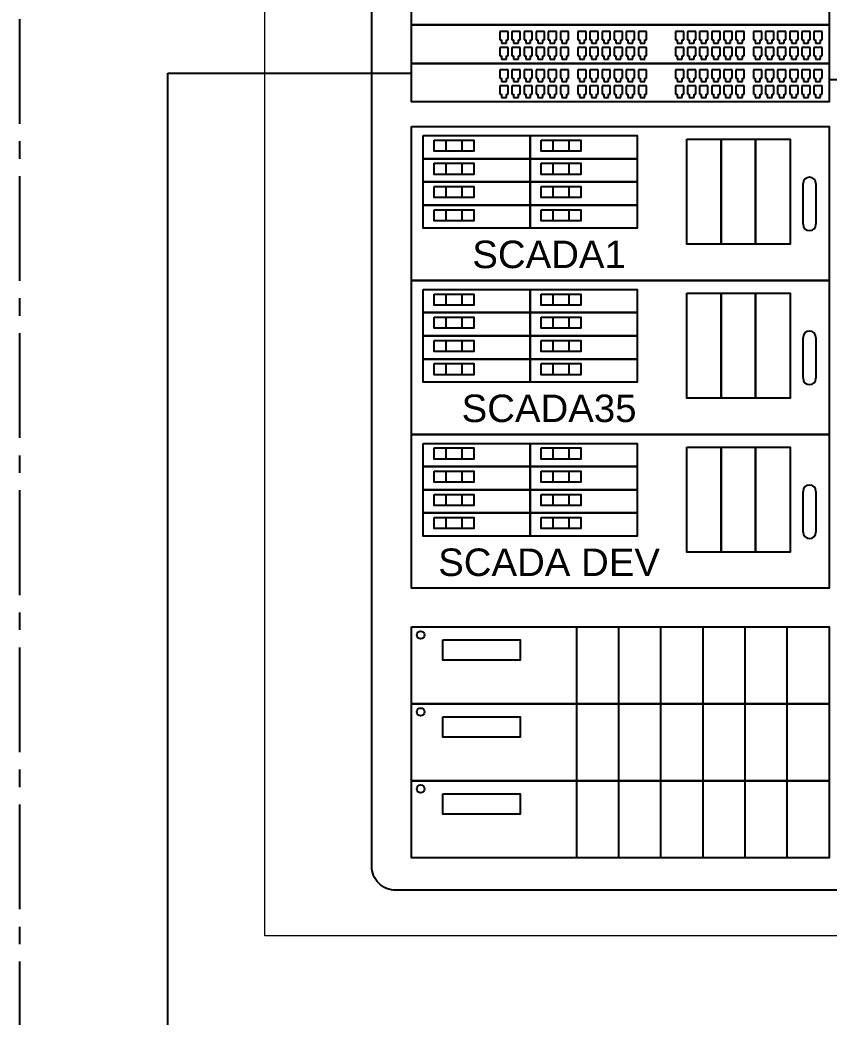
# Paper-space layout 'Sample Network Drawing - A1 Sheet' of a CAD drawing. Extents: x 49 to 806, y 22 to 564.
# Drawn here: x 222.2 to 295.8, y 303.5 to 394.2 of the extents above; entities that cross this region are included whole.
import ezdxf

# ---------------------------------------------------------------- set-up
doc = ezdxf.new("R2010")
doc.units = 0
doc.linetypes.add('CENTER2', pattern=[28.575, 19.05, -3.175, 3.175, -3.175])
doc.linetypes.add('HIDDEN2', pattern=[4.7625, 3.175, -1.5875])
for name, color, linetype, lineweight in [('G-ANNO-SYMB-EXST', 252, 'Continuous', 13), ('N-ANNO-TEXT-EXST', 252, 'Continuous', 18), ('N-CONT-PANL', 3, 'Continuous', 25), ('N-EQPM', 4, 'Continuous', 25), ('N-EQPM-EXST', 252, 'Continuous', 25), ('N-ETH-FBR_EXST', 252, 'SOFTWARE', 25), ('N-MISC', 3, 'CENTER2', 25), ('N-SGNL-ELEC', 4, 'HIDDEN2', 25)]:
    doc.layers.add(name, color=color, linetype=linetype, lineweight=lineweight)
doc.styles.add('_CGS_2-5_NOTES', font='arial.ttf', dxfattribs={"height": 2.5})
doc.styles.get("Standard").update_dxf_attribs({"font": 'arial.ttf'})
doc.linetypes.add('SOFTWARE', pattern='A,8.5,1.75,["o",Standard,S=2.5,R=0,X=0,Y=-0.7969],-1.5485', length=11.7985)

psp = doc.layouts.new('Sample Network Drawing - A1 Sheet')

# ---------------------------------------------------------------- linework, layer by layer
at = {"layer": 'G-ANNO-SYMB-EXST', "ltscale": 10}
psp.add_lwpolyline([(244.494, 472.347), (309.156, 472.347), (309.156, 310.871), (244.494, 310.871)], close=True, dxfattribs=at)
at = {"layer": 'N-CONT-PANL', "ltscale": 10}
psp.add_lwpolyline([(256.401, 411.549), (297.249, 411.549, -0.414214), (299.437, 409.361), (299.437, 317.194, -0.414214), (297.249, 315.006), (256.401, 315.006, -0.414214), (254.214, 317.194), (254.214, 409.361, -0.414214)], format="xyb", close=True, dxfattribs=at)
at = {"layer": 'N-EQPM'}
for p, q in [((272.827, 338.964), (272.827, 331.964)), ((276.66, 338.964), (276.66, 331.964)), ((280.493, 338.964), (280.493, 331.964)), ((284.326, 338.964), (284.326, 331.964)), ((288.159, 338.964), (288.159, 331.964)), ((291.992, 338.964), (291.992, 331.964)), ((272.827, 331.964), (272.827, 324.964)), ((276.66, 331.964), (276.66, 324.964)), ((280.493, 331.964), (280.493, 324.964)), ((284.326, 331.964), (284.326, 324.964)), ((288.159, 331.964), (288.159, 324.964)), ((291.992, 331.964), (291.992, 324.964)), ((272.827, 324.964), (272.827, 317.964)), ((276.66, 324.964), (276.66, 317.964)), ((280.493, 324.964), (280.493, 317.964)), ((284.326, 324.964), (284.326, 317.964)), ((288.159, 324.964), (288.159, 317.964)), ((291.992, 324.964), (291.992, 317.964))]:
    psp.add_line(p, q, dxfattribs=at)
for points in [[(257.825, 338.964), (295.825, 338.964), (295.825, 331.964), (257.825, 331.964)], [(260.685, 337.783), (267.717, 337.783), (267.717, 335.917), (260.685, 335.917)], [(257.825, 331.964), (295.825, 331.964), (295.825, 324.964), (257.825, 324.964)], [(260.685, 330.783), (267.717, 330.783), (267.717, 328.917), (260.685, 328.917)], [(257.825, 324.964), (295.825, 324.964), (295.825, 317.964), (257.825, 317.964)], [(260.685, 323.783), (267.717, 323.783), (267.717, 321.917), (260.685, 321.917)]]:
    psp.add_lwpolyline(points, close=True, dxfattribs=at)
for centre in [(258.659, 338.22), (258.659, 331.22), (258.659, 324.22)]:
    psp.add_circle(centre, 0.358, dxfattribs=at)
at = {"layer": 'N-EQPM-EXST', "linetype": 'Continuous'}
for p, q in [((266.616, 393.115), (265.861, 393.115)), ((265.861, 393.115), (265.861, 392.36)), ((266.616, 392.36), (266.616, 393.115)), ((267.718, 393.115), (266.963, 393.115)), ((266.963, 393.115), (266.963, 392.36)), ((267.718, 392.36), (267.718, 393.115)), ((268.82, 393.115), (268.065, 393.115)), ((268.065, 393.115), (268.065, 392.36)), ((268.82, 392.36), (268.82, 393.115)), ((269.922, 393.115), (269.167, 393.115)), ((269.167, 393.115), (269.167, 392.36)), ((269.922, 392.36), (269.922, 393.115)), ((271.024, 393.115), (270.269, 393.115)), ((270.269, 393.115), (270.269, 392.36)), ((271.024, 392.36), (271.024, 393.115)), ((272.126, 393.115), (271.371, 393.115)), ((271.371, 393.115), (271.371, 392.36)), ((272.126, 392.36), (272.126, 393.115)), ((273.716, 393.115), (272.961, 393.115)), ((272.961, 393.115), (272.961, 392.36)), ((273.716, 392.36), (273.716, 393.115)), ((274.817, 393.115), (274.063, 393.115)), ((274.063, 393.115), (274.063, 392.36)), ((274.817, 392.36), (274.817, 393.115)), ((275.919, 393.115), (275.165, 393.115)), ((275.165, 393.115), (275.165, 392.36)), ((275.919, 392.36), (275.919, 393.115)), ((277.021, 393.115), (276.266, 393.115)), ((276.266, 393.115), (276.266, 392.36)), ((277.021, 392.36), (277.021, 393.115)), ((278.123, 393.115), (277.368, 393.115)), ((277.368, 393.115), (277.368, 392.36)), ((278.123, 392.36), (278.123, 393.115)), ((279.225, 393.115), (278.47, 393.115)), ((278.47, 393.115), (278.47, 392.36)), ((279.225, 392.36), (279.225, 393.115)), ((282.594, 393.115), (281.839, 393.115)), ((281.839, 393.115), (281.839, 392.36)), ((282.594, 392.36), (282.594, 393.115)), ((283.696, 393.115), (282.941, 393.115)), ((282.941, 393.115), (282.941, 392.36)), ((283.696, 392.36), (283.696, 393.115)), ((284.798, 393.115), (284.043, 393.115)), ((284.043, 393.115), (284.043, 392.36)), ((284.798, 392.36), (284.798, 393.115)), ((285.9, 393.115), (285.145, 393.115)), ((285.145, 393.115), (285.145, 392.36)), ((285.9, 392.36), (285.9, 393.115)), ((287.002, 393.115), (286.247, 393.115)), ((286.247, 393.115), (286.247, 392.36)), ((287.002, 392.36), (287.002, 393.115)), ((288.104, 393.115), (287.349, 393.115)), ((287.349, 393.115), (287.349, 392.36)), ((288.104, 392.36), (288.104, 393.115)), ((289.693, 393.115), (288.939, 393.115)), ((288.939, 393.115), (288.939, 392.36)), ((289.693, 392.36), (289.693, 393.115)), ((290.795, 393.115), (290.04, 393.115)), ((290.04, 393.115), (290.04, 392.36)), ((290.795, 392.36), (290.795, 393.115)), ((291.897, 393.115), (291.142, 393.115)), ((291.142, 393.115), (291.142, 392.36)), ((291.897, 392.36), (291.897, 393.115)), ((292.999, 393.115), (292.244, 393.115)), ((292.244, 393.115), (292.244, 392.36)), ((292.999, 392.36), (292.999, 393.115)), ((294.101, 393.115), (293.346, 393.115)), ((293.346, 393.115), (293.346, 392.36)), ((294.101, 392.36), (294.101, 393.115)), ((295.203, 393.115), (294.448, 393.115)), ((294.448, 393.115), (294.448, 392.36)), ((295.203, 392.36), (295.203, 393.115)), ((265.861, 392.36), (266.012, 392.36)), ((266.012, 392.36), (266.012, 392.058)), ((266.012, 392.058), (266.465, 392.058)), ((266.465, 392.058), (266.465, 392.36)), ((266.465, 392.36), (266.616, 392.36)), ((266.963, 392.36), (267.114, 392.36)), ((267.114, 392.36), (267.114, 392.058)), ((267.114, 392.058), (267.567, 392.058)), ((267.567, 392.058), (267.567, 392.36)), ((267.567, 392.36), (267.718, 392.36)), ((268.065, 392.36), (268.216, 392.36)), ((268.216, 392.36), (268.216, 392.058)), ((268.216, 392.058), (268.669, 392.058)), ((268.669, 392.058), (268.669, 392.36)), ((268.669, 392.36), (268.82, 392.36)), ((269.167, 392.36), (269.318, 392.36)), ((269.318, 392.36), (269.318, 392.058)), ((269.318, 392.058), (269.771, 392.058)), ((269.771, 392.058), (269.771, 392.36)), ((269.771, 392.36), (269.922, 392.36)), ((270.269, 392.36), (270.42, 392.36)), ((270.42, 392.36), (270.42, 392.058)), ((270.42, 392.058), (270.873, 392.058)), ((270.873, 392.058), (270.873, 392.36)), ((270.873, 392.36), (271.024, 392.36)), ((271.371, 392.36), (271.522, 392.36)), ((271.522, 392.36), (271.522, 392.058)), ((271.522, 392.058), (271.975, 392.058)), ((271.975, 392.058), (271.975, 392.36)), ((271.975, 392.36), (272.126, 392.36)), ((272.961, 392.36), (273.112, 392.36)), ((273.112, 392.36), (273.112, 392.058)), ((273.112, 392.058), (273.565, 392.058)), ((273.565, 392.058), (273.565, 392.36)), ((273.565, 392.36), (273.716, 392.36)), ((274.063, 392.36), (274.214, 392.36)), ((274.214, 392.36), (274.214, 392.058)), ((274.214, 392.058), (274.666, 392.058)), ((274.666, 392.058), (274.666, 392.36)), ((274.666, 392.36), (274.817, 392.36)), ((275.165, 392.36), (275.316, 392.36)), ((275.316, 392.36), (275.316, 392.058)), ((275.316, 392.058), (275.768, 392.058)), ((275.768, 392.058), (275.768, 392.36)), ((275.768, 392.36), (275.919, 392.36)), ((276.266, 392.36), (276.417, 392.36)), ((276.417, 392.36), (276.417, 392.058)), ((276.417, 392.058), (276.87, 392.058)), ((276.87, 392.058), (276.87, 392.36)), ((276.87, 392.36), (277.021, 392.36)), ((277.368, 392.36), (277.519, 392.36)), ((277.519, 392.36), (277.519, 392.058)), ((277.519, 392.058), (277.972, 392.058)), ((277.972, 392.058), (277.972, 392.36)), ((277.972, 392.36), (278.123, 392.36)), ((278.47, 392.36), (278.621, 392.36)), ((278.621, 392.36), (278.621, 392.058)), ((278.621, 392.058), (279.074, 392.058)), ((279.074, 392.058), (279.074, 392.36)), ((279.074, 392.36), (279.225, 392.36)), ((281.839, 392.36), (281.99, 392.36)), ((281.99, 392.36), (281.99, 392.058)), ((281.99, 392.058), (282.443, 392.058)), ((282.443, 392.058), (282.443, 392.36)), ((282.443, 392.36), (282.594, 392.36)), ((282.941, 392.36), (283.092, 392.36)), ((283.092, 392.36), (283.092, 392.058)), ((283.092, 392.058), (283.545, 392.058)), ((283.545, 392.058), (283.545, 392.36)), ((283.545, 392.36), (283.696, 392.36)), ((284.043, 392.36), (284.194, 392.36)), ((284.194, 392.36), (284.194, 392.058)), ((284.194, 392.058), (284.647, 392.058)), ((284.647, 392.058), (284.647, 392.36)), ((284.647, 392.36), (284.798, 392.36)), ((285.145, 392.36), (285.296, 392.36)), ((285.296, 392.36), (285.296, 392.058)), ((285.296, 392.058), (285.749, 392.058)), ((285.749, 392.058), (285.749, 392.36)), ((285.749, 392.36), (285.9, 392.36)), ((286.247, 392.36), (286.398, 392.36)), ((286.398, 392.36), (286.398, 392.058)), ((286.398, 392.058), (286.851, 392.058)), ((286.851, 392.058), (286.851, 392.36)), ((286.851, 392.36), (287.002, 392.36)), ((287.349, 392.36), (287.5, 392.36)), ((287.5, 392.36), (287.5, 392.058)), ((287.5, 392.058), (287.953, 392.058)), ((287.953, 392.058), (287.953, 392.36)), ((287.953, 392.36), (288.104, 392.36)), ((288.939, 392.36), (289.089, 392.36)), ((289.089, 392.36), (289.089, 392.058)), ((289.089, 392.058), (289.542, 392.058)), ((289.542, 392.058), (289.542, 392.36)), ((289.542, 392.36), (289.693, 392.36)), ((290.04, 392.36), (290.191, 392.36)), ((290.191, 392.36), (290.191, 392.058)), ((290.191, 392.058), (290.644, 392.058)), ((290.644, 392.058), (290.644, 392.36)), ((290.644, 392.36), (290.795, 392.36)), ((291.142, 392.36), (291.293, 392.36)), ((291.293, 392.36), (291.293, 392.058)), ((291.293, 392.058), (291.746, 392.058)), ((291.746, 392.058), (291.746, 392.36)), ((291.746, 392.36), (291.897, 392.36)), ((292.244, 392.36), (292.395, 392.36)), ((292.395, 392.36), (292.395, 392.058)), ((292.395, 392.058), (292.848, 392.058)), ((292.848, 392.058), (292.848, 392.36)), ((292.848, 392.36), (292.999, 392.36)), ((293.346, 392.36), (293.497, 392.36)), ((293.497, 392.36), (293.497, 392.058)), ((293.497, 392.058), (293.95, 392.058)), ((293.95, 392.058), (293.95, 392.36)), ((293.95, 392.36), (294.101, 392.36)), ((294.448, 392.36), (294.599, 392.36)), ((294.599, 392.36), (294.599, 392.058)), ((294.599, 392.058), (295.052, 392.058)), ((295.052, 392.058), (295.052, 392.36)), ((295.052, 392.36), (295.203, 392.36)), ((266.616, 391.661), (265.861, 391.661)), ((265.861, 391.661), (265.861, 390.906)), ((265.861, 390.906), (266.012, 390.906)), ((266.012, 390.906), (266.012, 390.604)), ((266.465, 390.604), (266.465, 390.906)), ((266.465, 390.906), (266.616, 390.906)), ((266.616, 390.906), (266.616, 391.661)), ((267.718, 391.661), (266.963, 391.661)), ((266.963, 391.661), (266.963, 390.906)), ((266.963, 390.906), (267.114, 390.906)), ((267.114, 390.906), (267.114, 390.604)), ((267.567, 390.604), (267.567, 390.906)), ((267.567, 390.906), (267.718, 390.906)), ((267.718, 390.906), (267.718, 391.661)), ((268.82, 391.661), (268.065, 391.661)), ((268.065, 391.661), (268.065, 390.906)), ((268.065, 390.906), (268.216, 390.906)), ((268.216, 390.906), (268.216, 390.604)), ((268.669, 390.604), (268.669, 390.906)), ((268.669, 390.906), (268.82, 390.906)), ((268.82, 390.906), (268.82, 391.661)), ((269.922, 391.661), (269.167, 391.661)), ((269.167, 391.661), (269.167, 390.906)), ((269.167, 390.906), (269.318, 390.906)), ((269.318, 390.906), (269.318, 390.604)), ((269.771, 390.604), (269.771, 390.906)), ((269.771, 390.906), (269.922, 390.906)), ((269.922, 390.906), (269.922, 391.661)), ((271.024, 391.661), (270.269, 391.661)), ((270.269, 391.661), (270.269, 390.906)), ((270.269, 390.906), (270.42, 390.906)), ((270.42, 390.906), (270.42, 390.604)), ((270.873, 390.604), (270.873, 390.906)), ((270.873, 390.906), (271.024, 390.906)), ((271.024, 390.906), (271.024, 391.661)), ((272.126, 391.661), (271.371, 391.661)), ((271.371, 391.661), (271.371, 390.906)), ((271.371, 390.906), (271.522, 390.906)), ((271.522, 390.906), (271.522, 390.604)), ((271.975, 390.604), (271.975, 390.906)), ((271.975, 390.906), (272.126, 390.906)), ((272.126, 390.906), (272.126, 391.661)), ((273.716, 391.661), (272.961, 391.661)), ((272.961, 391.661), (272.961, 390.906)), ((272.961, 390.906), (273.112, 390.906)), ((273.112, 390.906), (273.112, 390.604)), ((273.565, 390.604), (273.565, 390.906)), ((273.565, 390.906), (273.716, 390.906)), ((273.716, 390.906), (273.716, 391.661)), ((274.817, 391.661), (274.063, 391.661)), ((274.063, 391.661), (274.063, 390.906)), ((274.063, 390.906), (274.214, 390.906)), ((274.214, 390.906), (274.214, 390.604)), ((274.666, 390.604), (274.666, 390.906)), ((274.666, 390.906), (274.817, 390.906)), ((274.817, 390.906), (274.817, 391.661)), ((275.919, 391.661), (275.165, 391.661)), ((275.165, 391.661), (275.165, 390.906)), ((275.165, 390.906), (275.316, 390.906)), ((275.316, 390.906), (275.316, 390.604)), ((275.768, 390.604), (275.768, 390.906)), ((275.768, 390.906), (275.919, 390.906)), ((275.919, 390.906), (275.919, 391.661)), ((277.021, 391.661), (276.266, 391.661)), ((276.266, 391.661), (276.266, 390.906)), ((276.266, 390.906), (276.417, 390.906)), ((276.417, 390.906), (276.417, 390.604)), ((276.87, 390.604), (276.87, 390.906)), ((276.87, 390.906), (277.021, 390.906)), ((277.021, 390.906), (277.021, 391.661)), ((278.123, 391.661), (277.368, 391.661)), ((277.368, 391.661), (277.368, 390.906)), ((277.368, 390.906), (277.519, 390.906)), ((277.519, 390.906), (277.519, 390.604)), ((277.972, 390.604), (277.972, 390.906)), ((277.972, 390.906), (278.123, 390.906)), ((278.123, 390.906), (278.123, 391.661)), ((279.225, 391.661), (278.47, 391.661)), ((278.47, 391.661), (278.47, 390.906)), ((278.47, 390.906), (278.621, 390.906)), ((278.621, 390.906), (278.621, 390.604)), ((279.074, 390.604), (279.074, 390.906)), ((279.074, 390.906), (279.225, 390.906)), ((279.225, 390.906), (279.225, 391.661)), ((282.594, 391.661), (281.839, 391.661)), ((281.839, 391.661), (281.839, 390.906)), ((281.839, 390.906), (281.99, 390.906)), ((281.99, 390.906), (281.99, 390.604)), ((282.443, 390.604), (282.443, 390.906)), ((282.443, 390.906), (282.594, 390.906)), ((282.594, 390.906), (282.594, 391.661)), ((283.696, 391.661), (282.941, 391.661)), ((282.941, 391.661), (282.941, 390.906)), ((282.941, 390.906), (283.092, 390.906)), ((283.092, 390.906), (283.092, 390.604)), ((283.545, 390.604), (283.545, 390.906)), ((283.545, 390.906), (283.696, 390.906)), ((283.696, 390.906), (283.696, 391.661)), ((284.798, 391.661), (284.043, 391.661)), ((284.043, 391.661), (284.043, 390.906)), ((284.043, 390.906), (284.194, 390.906)), ((284.194, 390.906), (284.194, 390.604)), ((284.647, 390.604), (284.647, 390.906)), ((284.647, 390.906), (284.798, 390.906)), ((284.798, 390.906), (284.798, 391.661)), ((285.9, 391.661), (285.145, 391.661)), ((285.145, 391.661), (285.145, 390.906)), ((285.145, 390.906), (285.296, 390.906)), ((285.296, 390.906), (285.296, 390.604)), ((285.749, 390.604), (285.749, 390.906)), ((285.749, 390.906), (285.9, 390.906)), ((285.9, 390.906), (285.9, 391.661)), ((287.002, 391.661), (286.247, 391.661)), ((286.247, 391.661), (286.247, 390.906)), ((286.247, 390.906), (286.398, 390.906)), ((286.398, 390.906), (286.398, 390.604)), ((286.851, 390.604), (286.851, 390.906)), ((286.851, 390.906), (287.002, 390.906)), ((287.002, 390.906), (287.002, 391.661)), ((288.104, 391.661), (287.349, 391.661)), ((287.349, 391.661), (287.349, 390.906)), ((287.349, 390.906), (287.5, 390.906)), ((287.5, 390.906), (287.5, 390.604)), ((287.953, 390.604), (287.953, 390.906)), ((287.953, 390.906), (288.104, 390.906)), ((288.104, 390.906), (288.104, 391.661)), ((289.693, 391.661), (288.939, 391.661)), ((288.939, 391.661), (288.939, 390.906)), ((288.939, 390.906), (289.089, 390.906)), ((289.089, 390.906), (289.089, 390.604)), ((289.542, 390.604), (289.542, 390.906)), ((289.542, 390.906), (289.693, 390.906)), ((289.693, 390.906), (289.693, 391.661)), ((290.795, 391.661), (290.04, 391.661)), ((290.04, 391.661), (290.04, 390.906)), ((290.04, 390.906), (290.191, 390.906)), ((290.191, 390.906), (290.191, 390.604)), ((290.644, 390.604), (290.644, 390.906)), ((290.644, 390.906), (290.795, 390.906)), ((290.795, 390.906), (290.795, 391.661)), ((291.897, 391.661), (291.142, 391.661)), ((291.142, 391.661), (291.142, 390.906)), ((291.142, 390.906), (291.293, 390.906)), ((291.293, 390.906), (291.293, 390.604)), ((291.746, 390.604), (291.746, 390.906)), ((291.746, 390.906), (291.897, 390.906)), ((291.897, 390.906), (291.897, 391.661)), ((292.999, 391.661), (292.244, 391.661)), ((292.244, 391.661), (292.244, 390.906)), ((292.244, 390.906), (292.395, 390.906)), ((292.395, 390.906), (292.395, 390.604)), ((292.848, 390.604), (292.848, 390.906)), ((292.848, 390.906), (292.999, 390.906)), ((292.999, 390.906), (292.999, 391.661)), ((294.101, 391.661), (293.346, 391.661)), ((293.346, 391.661), (293.346, 390.906)), ((293.346, 390.906), (293.497, 390.906)), ((293.497, 390.906), (293.497, 390.604)), ((293.95, 390.604), (293.95, 390.906)), ((293.95, 390.906), (294.101, 390.906)), ((294.101, 390.906), (294.101, 391.661)), ((295.203, 391.661), (294.448, 391.661)), ((294.448, 391.661), (294.448, 390.906)), ((294.448, 390.906), (294.599, 390.906)), ((294.599, 390.906), (294.599, 390.604)), ((295.052, 390.604), (295.052, 390.906)), ((295.052, 390.906), (295.203, 390.906)), ((295.203, 390.906), (295.203, 391.661)), ((266.012, 390.604), (266.465, 390.604)), ((267.114, 390.604), (267.567, 390.604)), ((268.216, 390.604), (268.669, 390.604)), ((269.318, 390.604), (269.771, 390.604)), ((270.42, 390.604), (270.873, 390.604)), ((271.522, 390.604), (271.975, 390.604)), ((273.112, 390.604), (273.565, 390.604)), ((274.214, 390.604), (274.666, 390.604)), ((275.316, 390.604), (275.768, 390.604)), ((276.417, 390.604), (276.87, 390.604)), ((277.519, 390.604), (277.972, 390.604)), ((278.621, 390.604), (279.074, 390.604)), ((281.99, 390.604), (282.443, 390.604)), ((283.092, 390.604), (283.545, 390.604)), ((284.194, 390.604), (284.647, 390.604)), ((285.296, 390.604), (285.749, 390.604)), ((286.398, 390.604), (286.851, 390.604)), ((287.5, 390.604), (287.953, 390.604)), ((289.089, 390.604), (289.542, 390.604)), ((290.191, 390.604), (290.644, 390.604)), ((291.293, 390.604), (291.746, 390.604)), ((292.395, 390.604), (292.848, 390.604)), ((293.497, 390.604), (293.95, 390.604)), ((294.599, 390.604), (295.052, 390.604)), ((266.616, 389.615), (265.861, 389.615)), ((265.861, 389.615), (265.861, 388.86)), ((266.616, 388.86), (266.616, 389.615)), ((267.718, 389.615), (266.963, 389.615)), ((266.963, 389.615), (266.963, 388.86)), ((267.718, 388.86), (267.718, 389.615)), ((268.82, 389.615), (268.065, 389.615)), ((268.065, 389.615), (268.065, 388.86)), ((268.82, 388.86), (268.82, 389.615)), ((269.922, 389.615), (269.167, 389.615)), ((269.167, 389.615), (269.167, 388.86)), ((269.922, 388.86), (269.922, 389.615)), ((271.024, 389.615), (270.269, 389.615)), ((270.269, 389.615), (270.269, 388.86)), ((271.024, 388.86), (271.024, 389.615)), ((272.126, 389.615), (271.371, 389.615)), ((271.371, 389.615), (271.371, 388.86)), ((272.126, 388.86), (272.126, 389.615)), ((273.716, 389.615), (272.961, 389.615)), ((272.961, 389.615), (272.961, 388.86)), ((273.716, 388.86), (273.716, 389.615)), ((274.817, 389.615), (274.063, 389.615)), ((274.063, 389.615), (274.063, 388.86)), ((274.817, 388.86), (274.817, 389.615)), ((275.919, 389.615), (275.165, 389.615)), ((275.165, 389.615), (275.165, 388.86)), ((275.919, 388.86), (275.919, 389.615)), ((277.021, 389.615), (276.266, 389.615)), ((276.266, 389.615), (276.266, 388.86)), ((277.021, 388.86), (277.021, 389.615)), ((278.123, 389.615), (277.368, 389.615)), ((277.368, 389.615), (277.368, 388.86)), ((278.123, 388.86), (278.123, 389.615)), ((279.225, 389.615), (278.47, 389.615)), ((278.47, 389.615), (278.47, 388.86)), ((279.225, 388.86), (279.225, 389.615)), ((282.594, 389.615), (281.839, 389.615)), ((281.839, 389.615), (281.839, 388.86)), ((282.594, 388.86), (282.594, 389.615)), ((283.696, 389.615), (282.941, 389.615)), ((282.941, 389.615), (282.941, 388.86)), ((283.696, 388.86), (283.696, 389.615)), ((284.798, 389.615), (284.043, 389.615)), ((284.043, 389.615), (284.043, 388.86)), ((284.798, 388.86), (284.798, 389.615)), ((285.9, 389.615), (285.145, 389.615)), ((285.145, 389.615), (285.145, 388.86)), ((285.9, 388.86), (285.9, 389.615)), ((287.002, 389.615), (286.247, 389.615)), ((286.247, 389.615), (286.247, 388.86)), ((287.002, 388.86), (287.002, 389.615)), ((288.104, 389.615), (287.349, 389.615)), ((287.349, 389.615), (287.349, 388.86)), ((288.104, 388.86), (288.104, 389.615)), ((289.693, 389.615), (288.939, 389.615)), ((288.939, 389.615), (288.939, 388.86)), ((289.693, 388.86), (289.693, 389.615)), ((290.795, 389.615), (290.04, 389.615)), ((290.04, 389.615), (290.04, 388.86)), ((290.795, 388.86), (290.795, 389.615)), ((291.897, 389.615), (291.142, 389.615)), ((291.142, 389.615), (291.142, 388.86)), ((291.897, 388.86), (291.897, 389.615)), ((292.999, 389.615), (292.244, 389.615)), ((292.244, 389.615), (292.244, 388.86)), ((292.999, 388.86), (292.999, 389.615)), ((294.101, 389.615), (293.346, 389.615)), ((293.346, 389.615), (293.346, 388.86)), ((294.101, 388.86), (294.101, 389.615)), ((295.203, 389.615), (294.448, 389.615)), ((294.448, 389.615), (294.448, 388.86)), ((295.203, 388.86), (295.203, 389.615)), ((265.861, 388.86), (266.012, 388.86)), ((266.616, 388.161), (265.861, 388.161)), ((265.861, 388.161), (265.861, 387.406)), ((266.012, 388.86), (266.012, 388.558)), ((266.012, 388.558), (266.465, 388.558)), ((266.465, 388.558), (266.465, 388.86)), ((266.465, 388.86), (266.616, 388.86)), ((266.616, 387.406), (266.616, 388.161)), ((266.963, 388.86), (267.114, 388.86)), ((267.718, 388.161), (266.963, 388.161)), ((266.963, 388.161), (266.963, 387.406)), ((267.114, 388.86), (267.114, 388.558)), ((267.114, 388.558), (267.567, 388.558)), ((267.567, 388.558), (267.567, 388.86)), ((267.567, 388.86), (267.718, 388.86)), ((267.718, 387.406), (267.718, 388.161)), ((268.065, 388.86), (268.216, 388.86)), ((268.82, 388.161), (268.065, 388.161)), ((268.065, 388.161), (268.065, 387.406)), ((268.216, 388.86), (268.216, 388.558)), ((268.216, 388.558), (268.669, 388.558)), ((268.669, 388.558), (268.669, 388.86)), ((268.669, 388.86), (268.82, 388.86)), ((268.82, 387.406), (268.82, 388.161)), ((269.167, 388.86), (269.318, 388.86)), ((269.922, 388.161), (269.167, 388.161)), ((269.167, 388.161), (269.167, 387.406)), ((269.318, 388.86), (269.318, 388.558)), ((269.318, 388.558), (269.771, 388.558)), ((269.771, 388.558), (269.771, 388.86)), ((269.771, 388.86), (269.922, 388.86)), ((269.922, 387.406), (269.922, 388.161)), ((270.269, 388.86), (270.42, 388.86)), ((271.024, 388.161), (270.269, 388.161)), ((270.269, 388.161), (270.269, 387.406)), ((270.42, 388.86), (270.42, 388.558)), ((270.42, 388.558), (270.873, 388.558)), ((270.873, 388.558), (270.873, 388.86)), ((270.873, 388.86), (271.024, 388.86)), ((271.024, 387.406), (271.024, 388.161)), ((271.371, 388.86), (271.522, 388.86)), ((272.126, 388.161), (271.371, 388.161)), ((271.371, 388.161), (271.371, 387.406)), ((271.522, 388.86), (271.522, 388.558)), ((271.522, 388.558), (271.975, 388.558)), ((271.975, 388.558), (271.975, 388.86)), ((271.975, 388.86), (272.126, 388.86)), ((272.126, 387.406), (272.126, 388.161)), ((272.961, 388.86), (273.112, 388.86)), ((273.716, 388.161), (272.961, 388.161)), ((272.961, 388.161), (272.961, 387.406)), ((273.112, 388.86), (273.112, 388.558)), ((273.112, 388.558), (273.565, 388.558)), ((273.565, 388.558), (273.565, 388.86)), ((273.565, 388.86), (273.716, 388.86)), ((273.716, 387.406), (273.716, 388.161)), ((274.063, 388.86), (274.214, 388.86)), ((274.817, 388.161), (274.063, 388.161)), ((274.063, 388.161), (274.063, 387.406)), ((274.214, 388.86), (274.214, 388.558)), ((274.214, 388.558), (274.666, 388.558)), ((274.666, 388.558), (274.666, 388.86)), ((274.666, 388.86), (274.817, 388.86)), ((274.817, 387.406), (274.817, 388.161)), ((275.165, 388.86), (275.316, 388.86)), ((275.919, 388.161), (275.165, 388.161)), ((275.165, 388.161), (275.165, 387.406)), ((275.316, 388.86), (275.316, 388.558)), ((275.316, 388.558), (275.768, 388.558)), ((275.768, 388.558), (275.768, 388.86)), ((275.768, 388.86), (275.919, 388.86)), ((275.919, 387.406), (275.919, 388.161)), ((276.266, 388.86), (276.417, 388.86)), ((277.021, 388.161), (276.266, 388.161)), ((276.266, 388.161), (276.266, 387.406)), ((276.417, 388.86), (276.417, 388.558)), ((276.417, 388.558), (276.87, 388.558)), ((276.87, 388.558), (276.87, 388.86)), ((276.87, 388.86), (277.021, 388.86)), ((277.021, 387.406), (277.021, 388.161)), ((277.368, 388.86), (277.519, 388.86)), ((278.123, 388.161), (277.368, 388.161)), ((277.368, 388.161), (277.368, 387.406)), ((277.519, 388.86), (277.519, 388.558)), ((277.519, 388.558), (277.972, 388.558)), ((277.972, 388.558), (277.972, 388.86)), ((277.972, 388.86), (278.123, 388.86)), ((278.123, 387.406), (278.123, 388.161)), ((278.47, 388.86), (278.621, 388.86)), ((279.225, 388.161), (278.47, 388.161)), ((278.47, 388.161), (278.47, 387.406)), ((278.621, 388.86), (278.621, 388.558)), ((278.621, 388.558), (279.074, 388.558)), ((279.074, 388.558), (279.074, 388.86)), ((279.074, 388.86), (279.225, 388.86)), ((279.225, 387.406), (279.225, 388.161)), ((281.839, 388.86), (281.99, 388.86)), ((282.594, 388.161), (281.839, 388.161)), ((281.839, 388.161), (281.839, 387.406)), ((281.99, 388.86), (281.99, 388.558)), ((281.99, 388.558), (282.443, 388.558)), ((282.443, 388.558), (282.443, 388.86)), ((282.443, 388.86), (282.594, 388.86)), ((282.594, 387.406), (282.594, 388.161)), ((282.941, 388.86), (283.092, 388.86)), ((283.696, 388.161), (282.941, 388.161)), ((282.941, 388.161), (282.941, 387.406)), ((283.092, 388.86), (283.092, 388.558)), ((283.092, 388.558), (283.545, 388.558)), ((283.545, 388.558), (283.545, 388.86)), ((283.545, 388.86), (283.696, 388.86)), ((283.696, 387.406), (283.696, 388.161)), ((284.043, 388.86), (284.194, 388.86)), ((284.798, 388.161), (284.043, 388.161)), ((284.043, 388.161), (284.043, 387.406)), ((284.194, 388.86), (284.194, 388.558)), ((284.194, 388.558), (284.647, 388.558)), ((284.647, 388.558), (284.647, 388.86)), ((284.647, 388.86), (284.798, 388.86)), ((284.798, 387.406), (284.798, 388.161)), ((285.145, 388.86), (285.296, 388.86)), ((285.9, 388.161), (285.145, 388.161)), ((285.145, 388.161), (285.145, 387.406)), ((285.296, 388.86), (285.296, 388.558)), ((285.296, 388.558), (285.749, 388.558)), ((285.749, 388.558), (285.749, 388.86)), ((285.749, 388.86), (285.9, 388.86)), ((285.9, 387.406), (285.9, 388.161)), ((286.247, 388.86), (286.398, 388.86)), ((287.002, 388.161), (286.247, 388.161)), ((286.247, 388.161), (286.247, 387.406)), ((286.398, 388.86), (286.398, 388.558)), ((286.398, 388.558), (286.851, 388.558)), ((286.851, 388.558), (286.851, 388.86)), ((286.851, 388.86), (287.002, 388.86)), ((287.002, 387.406), (287.002, 388.161)), ((287.349, 388.86), (287.5, 388.86)), ((288.104, 388.161), (287.349, 388.161)), ((287.349, 388.161), (287.349, 387.406)), ((287.5, 388.86), (287.5, 388.558)), ((287.5, 388.558), (287.953, 388.558)), ((287.953, 388.558), (287.953, 388.86)), ((287.953, 388.86), (288.104, 388.86)), ((288.104, 387.406), (288.104, 388.161)), ((288.939, 388.86), (289.089, 388.86)), ((289.693, 388.161), (288.939, 388.161)), ((288.939, 388.161), (288.939, 387.406)), ((289.089, 388.86), (289.089, 388.558)), ((289.089, 388.558), (289.542, 388.558)), ((289.542, 388.558), (289.542, 388.86)), ((289.542, 388.86), (289.693, 388.86)), ((289.693, 387.406), (289.693, 388.161)), ((290.04, 388.86), (290.191, 388.86)), ((290.795, 388.161), (290.04, 388.161)), ((290.04, 388.161), (290.04, 387.406)), ((290.191, 388.86), (290.191, 388.558)), ((290.191, 388.558), (290.644, 388.558)), ((290.644, 388.558), (290.644, 388.86)), ((290.644, 388.86), (290.795, 388.86)), ((290.795, 387.406), (290.795, 388.161)), ((291.142, 388.86), (291.293, 388.86)), ((291.897, 388.161), (291.142, 388.161)), ((291.142, 388.161), (291.142, 387.406)), ((291.293, 388.86), (291.293, 388.558)), ((291.293, 388.558), (291.746, 388.558)), ((291.746, 388.558), (291.746, 388.86)), ((291.746, 388.86), (291.897, 388.86)), ((291.897, 387.406), (291.897, 388.161)), ((292.244, 388.86), (292.395, 388.86)), ((292.999, 388.161), (292.244, 388.161)), ((292.244, 388.161), (292.244, 387.406)), ((292.395, 388.86), (292.395, 388.558)), ((292.395, 388.558), (292.848, 388.558)), ((292.848, 388.558), (292.848, 388.86)), ((292.848, 388.86), (292.999, 388.86)), ((292.999, 387.406), (292.999, 388.161)), ((293.346, 388.86), (293.497, 388.86)), ((294.101, 388.161), (293.346, 388.161)), ((293.346, 388.161), (293.346, 387.406)), ((293.497, 388.86), (293.497, 388.558)), ((293.497, 388.558), (293.95, 388.558)), ((293.95, 388.558), (293.95, 388.86)), ((293.95, 388.86), (294.101, 388.86)), ((294.101, 387.406), (294.101, 388.161)), ((294.448, 388.86), (294.599, 388.86)), ((295.203, 388.161), (294.448, 388.161)), ((294.448, 388.161), (294.448, 387.406)), ((294.599, 388.86), (294.599, 388.558)), ((294.599, 388.558), (295.052, 388.558)), ((295.052, 388.558), (295.052, 388.86)), ((295.052, 388.86), (295.203, 388.86)), ((295.203, 387.406), (295.203, 388.161)), ((265.861, 387.406), (266.012, 387.406)), ((266.012, 387.406), (266.012, 387.104)), ((266.465, 387.104), (266.465, 387.406)), ((266.465, 387.406), (266.616, 387.406)), ((266.963, 387.406), (267.114, 387.406)), ((267.114, 387.406), (267.114, 387.104)), ((267.567, 387.104), (267.567, 387.406)), ((267.567, 387.406), (267.718, 387.406)), ((268.065, 387.406), (268.216, 387.406)), ((268.216, 387.406), (268.216, 387.104)), ((268.669, 387.104), (268.669, 387.406)), ((268.669, 387.406), (268.82, 387.406)), ((269.167, 387.406), (269.318, 387.406)), ((269.318, 387.406), (269.318, 387.104)), ((269.771, 387.104), (269.771, 387.406)), ((269.771, 387.406), (269.922, 387.406)), ((270.269, 387.406), (270.42, 387.406)), ((270.42, 387.406), (270.42, 387.104)), ((270.873, 387.104), (270.873, 387.406)), ((270.873, 387.406), (271.024, 387.406)), ((271.371, 387.406), (271.522, 387.406)), ((271.522, 387.406), (271.522, 387.104)), ((271.975, 387.104), (271.975, 387.406)), ((271.975, 387.406), (272.126, 387.406)), ((272.961, 387.406), (273.112, 387.406)), ((273.112, 387.406), (273.112, 387.104)), ((273.565, 387.104), (273.565, 387.406)), ((273.565, 387.406), (273.716, 387.406)), ((274.063, 387.406), (274.214, 387.406)), ((274.214, 387.406), (274.214, 387.104)), ((274.666, 387.104), (274.666, 387.406)), ((274.666, 387.406), (274.817, 387.406)), ((275.165, 387.406), (275.316, 387.406)), ((275.316, 387.406), (275.316, 387.104)), ((275.768, 387.104), (275.768, 387.406)), ((275.768, 387.406), (275.919, 387.406)), ((276.266, 387.406), (276.417, 387.406)), ((276.417, 387.406), (276.417, 387.104)), ((276.87, 387.104), (276.87, 387.406)), ((276.87, 387.406), (277.021, 387.406)), ((277.368, 387.406), (277.519, 387.406)), ((277.519, 387.406), (277.519, 387.104)), ((277.972, 387.104), (277.972, 387.406)), ((277.972, 387.406), (278.123, 387.406)), ((278.47, 387.406), (278.621, 387.406)), ((278.621, 387.406), (278.621, 387.104)), ((279.074, 387.104), (279.074, 387.406)), ((279.074, 387.406), (279.225, 387.406)), ((281.839, 387.406), (281.99, 387.406)), ((281.99, 387.406), (281.99, 387.104)), ((282.443, 387.104), (282.443, 387.406)), ((282.443, 387.406), (282.594, 387.406)), ((282.941, 387.406), (283.092, 387.406)), ((283.092, 387.406), (283.092, 387.104)), ((283.545, 387.104), (283.545, 387.406)), ((283.545, 387.406), (283.696, 387.406)), ((284.043, 387.406), (284.194, 387.406)), ((284.194, 387.406), (284.194, 387.104)), ((284.647, 387.104), (284.647, 387.406)), ((284.647, 387.406), (284.798, 387.406)), ((285.145, 387.406), (285.296, 387.406)), ((285.296, 387.406), (285.296, 387.104)), ((285.749, 387.104), (285.749, 387.406)), ((285.749, 387.406), (285.9, 387.406)), ((286.247, 387.406), (286.398, 387.406)), ((286.398, 387.406), (286.398, 387.104)), ((286.851, 387.104), (286.851, 387.406)), ((286.851, 387.406), (287.002, 387.406)), ((287.349, 387.406), (287.5, 387.406)), ((287.5, 387.406), (287.5, 387.104)), ((287.953, 387.104), (287.953, 387.406)), ((287.953, 387.406), (288.104, 387.406)), ((288.939, 387.406), (289.089, 387.406)), ((289.089, 387.406), (289.089, 387.104)), ((289.542, 387.104), (289.542, 387.406)), ((289.542, 387.406), (289.693, 387.406)), ((290.04, 387.406), (290.191, 387.406)), ((290.191, 387.406), (290.191, 387.104)), ((290.644, 387.104), (290.644, 387.406)), ((290.644, 387.406), (290.795, 387.406)), ((291.142, 387.406), (291.293, 387.406)), ((291.293, 387.406), (291.293, 387.104)), ((291.746, 387.104), (291.746, 387.406)), ((291.746, 387.406), (291.897, 387.406)), ((292.244, 387.406), (292.395, 387.406)), ((292.395, 387.406), (292.395, 387.104)), ((292.848, 387.104), (292.848, 387.406)), ((292.848, 387.406), (292.999, 387.406)), ((293.346, 387.406), (293.497, 387.406)), ((293.497, 387.406), (293.497, 387.104)), ((293.95, 387.104), (293.95, 387.406)), ((293.95, 387.406), (294.101, 387.406)), ((294.448, 387.406), (294.599, 387.406)), ((294.599, 387.406), (294.599, 387.104)), ((295.052, 387.104), (295.052, 387.406)), ((295.052, 387.406), (295.203, 387.406)), ((266.012, 387.104), (266.465, 387.104)), ((267.114, 387.104), (267.567, 387.104)), ((268.216, 387.104), (268.669, 387.104)), ((269.318, 387.104), (269.771, 387.104)), ((270.42, 387.104), (270.873, 387.104)), ((271.522, 387.104), (271.975, 387.104)), ((273.112, 387.104), (273.565, 387.104)), ((274.214, 387.104), (274.666, 387.104)), ((275.316, 387.104), (275.768, 387.104)), ((276.417, 387.104), (276.87, 387.104)), ((277.519, 387.104), (277.972, 387.104)), ((278.621, 387.104), (279.074, 387.104)), ((281.99, 387.104), (282.443, 387.104)), ((283.092, 387.104), (283.545, 387.104)), ((284.194, 387.104), (284.647, 387.104)), ((285.296, 387.104), (285.749, 387.104)), ((286.398, 387.104), (286.851, 387.104)), ((287.5, 387.104), (287.953, 387.104)), ((289.089, 387.104), (289.542, 387.104)), ((290.191, 387.104), (290.644, 387.104)), ((291.293, 387.104), (291.746, 387.104)), ((292.395, 387.104), (292.848, 387.104)), ((293.497, 387.104), (293.95, 387.104)), ((294.599, 387.104), (295.052, 387.104))]:
    psp.add_line(p, q, dxfattribs=at)
at = {"layer": 'N-EQPM-EXST'}
for p, q in [((293.463, 375.577), (293.463, 379.274)), ((294.629, 379.274), (294.629, 375.577)), ((293.463, 361.577), (293.463, 365.274)), ((294.629, 365.274), (294.629, 361.577)), ((293.463, 347.577), (293.463, 351.274)), ((294.629, 351.274), (294.629, 347.577))]:
    psp.add_line(p, q, dxfattribs=at)
for points in [[(257.825, 397.209), (295.825, 397.209), (295.825, 393.709), (257.825, 393.709)], [(257.825, 393.709), (295.825, 393.709), (295.825, 390.209), (257.825, 390.209)], [(257.825, 390.209), (295.825, 390.209), (295.825, 386.709), (257.825, 386.709)], [(257.825, 384.464), (295.825, 384.464), (295.825, 370.464), (257.825, 370.464)], [(258.878, 383.645), (268.614, 383.645), (268.614, 381.536), (258.878, 381.536)], [(268.614, 383.645), (278.35, 383.645), (278.35, 381.536), (268.614, 381.536)], [(259.883, 383.229), (262.41, 383.229), (262.41, 382.222), (259.883, 382.222)], [(260.97, 383.229), (263.498, 383.229), (263.498, 382.222), (260.97, 382.222)], [(269.618, 383.229), (272.146, 383.229), (272.146, 382.222), (269.618, 382.222)], [(270.706, 383.229), (273.234, 383.229), (273.234, 382.222), (270.706, 382.222)], [(282.87, 383.316), (286.004, 383.316), (286.004, 373.764), (282.87, 373.764)], [(286.004, 383.316), (289.138, 383.316), (289.138, 373.764), (286.004, 373.764)], [(289.138, 383.316), (292.272, 383.316), (292.272, 373.764), (289.138, 373.764)], [(258.878, 381.536), (268.614, 381.536), (268.614, 379.427), (258.878, 379.427)], [(259.883, 381.12), (262.41, 381.12), (262.41, 380.112), (259.883, 380.112)], [(260.97, 381.12), (263.498, 381.12), (263.498, 380.112), (260.97, 380.112)], [(268.614, 381.536), (278.35, 381.536), (278.35, 379.427), (268.614, 379.427)], [(269.618, 381.12), (272.146, 381.12), (272.146, 380.112), (269.618, 380.112)], [(270.706, 381.12), (273.234, 381.12), (273.234, 380.112), (270.706, 380.112)], [(258.878, 379.427), (268.614, 379.427), (268.614, 377.318), (258.878, 377.318)], [(268.614, 379.427), (278.35, 379.427), (278.35, 377.318), (268.614, 377.318)], [(259.883, 379.011), (262.41, 379.011), (262.41, 378.003), (259.883, 378.003)], [(260.97, 379.011), (263.498, 379.011), (263.498, 378.003), (260.97, 378.003)], [(269.618, 379.011), (272.146, 379.011), (272.146, 378.003), (269.618, 378.003)], [(270.706, 379.011), (273.234, 379.011), (273.234, 378.003), (270.706, 378.003)], [(258.878, 377.318), (268.614, 377.318), (268.614, 375.209), (258.878, 375.209)], [(268.614, 377.318), (278.35, 377.318), (278.35, 375.209), (268.614, 375.209)], [(259.883, 376.902), (262.41, 376.902), (262.41, 375.894), (259.883, 375.894)], [(260.97, 376.902), (263.498, 376.902), (263.498, 375.894), (260.97, 375.894)], [(269.618, 376.902), (272.146, 376.902), (272.146, 375.894), (269.618, 375.894)], [(270.706, 376.902), (273.234, 376.902), (273.234, 375.894), (270.706, 375.894)], [(257.825, 370.464), (295.825, 370.464), (295.825, 356.464), (257.825, 356.464)], [(258.878, 369.645), (268.614, 369.645), (268.614, 367.536), (258.878, 367.536)], [(259.883, 369.229), (262.41, 369.229), (262.41, 368.222), (259.883, 368.222)], [(260.97, 369.229), (263.498, 369.229), (263.498, 368.222), (260.97, 368.222)], [(268.614, 369.645), (278.35, 369.645), (278.35, 367.536), (268.614, 367.536)], [(269.618, 369.229), (272.146, 369.229), (272.146, 368.222), (269.618, 368.222)], [(270.706, 369.229), (273.234, 369.229), (273.234, 368.222), (270.706, 368.222)], [(282.87, 369.316), (286.004, 369.316), (286.004, 359.764), (282.87, 359.764)], [(286.004, 369.316), (289.138, 369.316), (289.138, 359.764), (286.004, 359.764)], [(289.138, 369.316), (292.272, 369.316), (292.272, 359.764), (289.138, 359.764)], [(258.878, 367.536), (268.614, 367.536), (268.614, 365.427), (258.878, 365.427)], [(268.614, 367.536), (278.35, 367.536), (278.35, 365.427), (268.614, 365.427)], [(259.883, 367.12), (262.41, 367.12), (262.41, 366.112), (259.883, 366.112)], [(260.97, 367.12), (263.498, 367.12), (263.498, 366.112), (260.97, 366.112)], [(269.618, 367.12), (272.146, 367.12), (272.146, 366.112), (269.618, 366.112)], [(270.706, 367.12), (273.234, 367.12), (273.234, 366.112), (270.706, 366.112)], [(258.878, 365.427), (268.614, 365.427), (268.614, 363.318), (258.878, 363.318)], [(259.883, 365.011), (262.41, 365.011), (262.41, 364.003), (259.883, 364.003)], [(260.97, 365.011), (263.498, 365.011), (263.498, 364.003), (260.97, 364.003)], [(268.614, 365.427), (278.35, 365.427), (278.35, 363.318), (268.614, 363.318)], [(269.618, 365.011), (272.146, 365.011), (272.146, 364.003), (269.618, 364.003)], [(270.706, 365.011), (273.234, 365.011), (273.234, 364.003), (270.706, 364.003)], [(258.878, 363.318), (268.614, 363.318), (268.614, 361.209), (258.878, 361.209)], [(259.883, 362.902), (262.41, 362.902), (262.41, 361.894), (259.883, 361.894)], [(260.97, 362.902), (263.498, 362.902), (263.498, 361.894), (260.97, 361.894)], [(268.614, 363.318), (278.35, 363.318), (278.35, 361.209), (268.614, 361.209)], [(269.618, 362.902), (272.146, 362.902), (272.146, 361.894), (269.618, 361.894)], [(270.706, 362.902), (273.234, 362.902), (273.234, 361.894), (270.706, 361.894)], [(257.825, 356.464), (295.825, 356.464), (295.825, 342.464), (257.825, 342.464)], [(258.878, 355.645), (268.614, 355.645), (268.614, 353.536), (258.878, 353.536)], [(268.614, 355.645), (278.35, 355.645), (278.35, 353.536), (268.614, 353.536)], [(259.883, 355.229), (262.41, 355.229), (262.41, 354.222), (259.883, 354.222)], [(260.97, 355.229), (263.498, 355.229), (263.498, 354.222), (260.97, 354.222)], [(269.618, 355.229), (272.146, 355.229), (272.146, 354.222), (269.618, 354.222)], [(270.706, 355.229), (273.234, 355.229), (273.234, 354.222), (270.706, 354.222)], [(282.87, 355.316), (286.004, 355.316), (286.004, 345.764), (282.87, 345.764)], [(286.004, 355.316), (289.138, 355.316), (289.138, 345.764), (286.004, 345.764)], [(289.138, 355.316), (292.272, 355.316), (292.272, 345.764), (289.138, 345.764)], [(258.878, 353.536), (268.614, 353.536), (268.614, 351.427), (258.878, 351.427)], [(259.883, 353.12), (262.41, 353.12), (262.41, 352.112), (259.883, 352.112)], [(260.97, 353.12), (263.498, 353.12), (263.498, 352.112), (260.97, 352.112)], [(268.614, 353.536), (278.35, 353.536), (278.35, 351.427), (268.614, 351.427)], [(269.618, 353.12), (272.146, 353.12), (272.146, 352.112), (269.618, 352.112)], [(270.706, 353.12), (273.234, 353.12), (273.234, 352.112), (270.706, 352.112)], [(258.878, 351.427), (268.614, 351.427), (268.614, 349.318), (258.878, 349.318)], [(259.883, 351.011), (262.41, 351.011), (262.41, 350.003), (259.883, 350.003)], [(260.97, 351.011), (263.498, 351.011), (263.498, 350.003), (260.97, 350.003)], [(268.614, 351.427), (278.35, 351.427), (278.35, 349.318), (268.614, 349.318)], [(269.618, 351.011), (272.146, 351.011), (272.146, 350.003), (269.618, 350.003)], [(270.706, 351.011), (273.234, 351.011), (273.234, 350.003), (270.706, 350.003)], [(258.878, 349.318), (268.614, 349.318), (268.614, 347.209), (258.878, 347.209)], [(268.614, 349.318), (278.35, 349.318), (278.35, 347.209), (268.614, 347.209)], [(259.883, 348.902), (262.41, 348.902), (262.41, 347.894), (259.883, 347.894)], [(260.97, 348.902), (263.498, 348.902), (263.498, 347.894), (260.97, 347.894)], [(269.618, 348.902), (272.146, 348.902), (272.146, 347.894), (269.618, 347.894)], [(270.706, 348.902), (273.234, 348.902), (273.234, 347.894), (270.706, 347.894)]]:
    psp.add_lwpolyline(points, close=True, dxfattribs=at)
for centre, start, end in [((294.046, 379.274), 0, 180), ((294.046, 375.577), 180, 0), ((294.046, 365.274), 0, 180), ((294.046, 361.577), 180, 0), ((294.046, 351.274), 0, 180), ((294.046, 347.577), 180, 0)]:
    psp.add_arc(centre, 0.583, start, end, dxfattribs=at)
at = {"layer": 'N-ETH-FBR_EXST'}
for p, q in [((235.64, 293.054), (235.64, 389.304)), ((235.64, 389.304), (257.825, 389.304))]:
    psp.add_line(p, q, dxfattribs=at)
at = {"layer": 'N-MISC', "ltscale": 0.5}
psp.add_lwpolyline([(222.194, 517.679), (683.967, 517.679), (683.967, 84.677), (222.194, 84.677)], close=True, dxfattribs=at)
at = {"layer": 'N-SGNL-ELEC'}
psp.add_line((295.825, 388.743), (322.863, 388.743), dxfattribs=at)

# ---------------------------------------------------------------- texts
at = {"layer": 'N-ANNO-TEXT-EXST', "char_height": 2.5, "width": 25.04466, "attachment_point": 2, "style": '_CGS_2-5_NOTES'}
for s, insert in [('SCADA1', (270.347, 374.086)), ('SCADA35', (270.347, 360.086)), ('SCADA DEV', (270.347, 346.086))]:
    psp.add_mtext(s, dxfattribs=dict(at, insert=insert))

doc.saveas('drawing.dxf')
